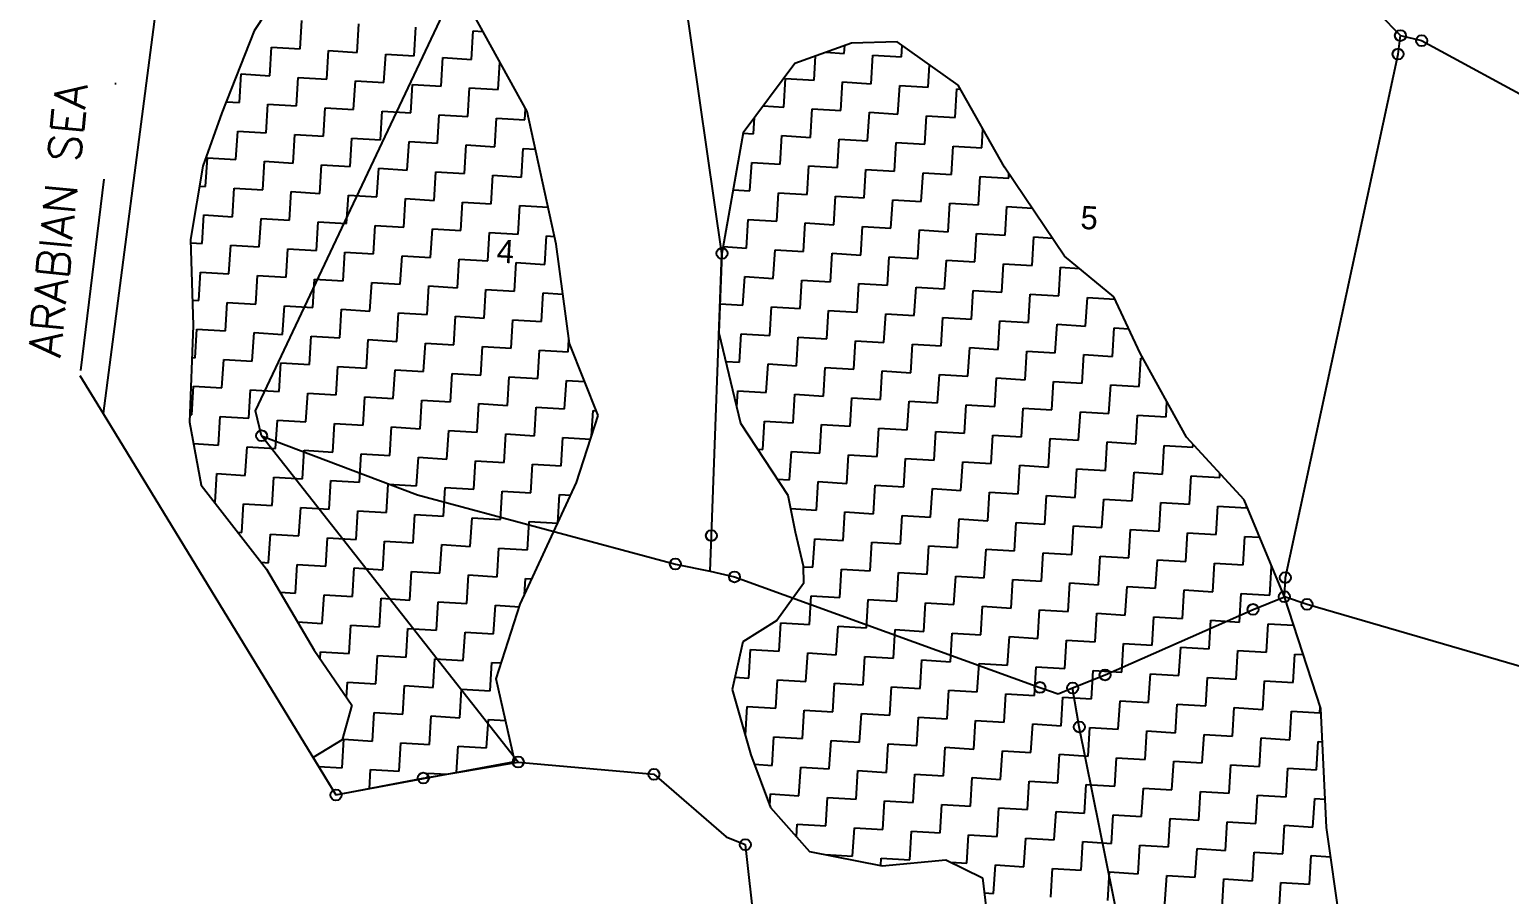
# Model space of a CAD drawing. Header units: metres. Extents: x 328358 to 330641, y 1803459 to 1805196.
# Drawn here: x 328358 to 329332, y 1803934 to 1804504 of the extents above; entities that cross this region are included whole.
import ezdxf

# ---------------------------------------------------------------- set-up
doc = ezdxf.new("R2010")
doc.units = ezdxf.units.M
doc.header["$MEASUREMENT"] = 0
doc.linetypes.add('DASHDOT', pattern=[25.4, 12.7, -6.35, 0, -6.35])
for name, color, linetype in [('POLY_HATCH', 12, 'Continuous'), ('POLY_PARCEL', 6, 'Continuous'), ('POLY_WATER', 4, 'Continuous'), ('TEXT_MAPOUT', 7, 'Continuous'), ('TEXT_PARCEL', 7, 'Continuous'), ('V-BOUND_LINE', 7, 'Continuous'), ('V_BOUND_STREAM_LINE', 7, 'DASHDOT')]:
    doc.layers.add(name, color=color, linetype=linetype)
doc.styles.get("Standard").update_dxf_attribs({"font": 'simplex.shx'})
doc.styles.add('TEXT_MAP', font='', dxfattribs={"height": 0.5})
doc.styles.get('TEXT_MAP').set_extended_font_data('Kruti Dev 050')

msp = doc.modelspace()

# ---------------------------------------------------------------- linework, layer by layer
for centre in [(329260.73, 1804500.28), (329274.69, 1804496.95), (329259.17, 1804488.1), (328813.78, 1804356.75), (328510.5, 1804236.59), (328806.83, 1804170.85), (328783.12, 1804152.1), (328822.04, 1804143.61), (329184.91, 1804143.15), (329184.24, 1804130.58), (329199.17, 1804125.52), (329163.65, 1804122.16), (329066.15, 1804079.01), (329023.23, 1804070.75), (329044.78, 1804070.42), (329049.19, 1804044.77), (328679.55, 1804021.64), (328616.99, 1804011.06), (328768.93, 1804013.52), (328559.51, 1803999.9), (328829.15, 1803967.19)]:
    msp.add_circle(centre, 3.61)
at = {"layer": 'POLY_HATCH'}
for p, q in [((328554.24, 1804578.42), (328505.63, 1804503.49)), ((328685.44, 1804450.22), (328649.5, 1804515.43)), ((328505.63, 1804503.49), (328484.31, 1804449.49)), ((328899.13, 1804495.33), (328861.73, 1804481.96)), ((328929.22, 1804496.1), (328899.13, 1804495.33)), ((328969.29, 1804467.56), (328929.22, 1804496.1)), ((328861.73, 1804481.96), (328827.7, 1804436.26)), ((328999.96, 1804413.5), (328969.29, 1804467.56)), ((328484.31, 1804449.49), (328471.85, 1804414.24)), ((328704.58, 1804362.88), (328685.44, 1804450.22)), ((328827.7, 1804436.26), (328813.78, 1804356.75)), ((328471.85, 1804414.24), (328463.75, 1804365.86)), ((329039.5, 1804354.99), (328999.96, 1804413.5)), ((328463.75, 1804365.86), (328465.44, 1804309.16)), ((328713.32, 1804297.34), (328704.58, 1804362.88)), ((328813.78, 1804356.75), (328811.82, 1804304.46)), ((329071.83, 1804328.22), (329039.5, 1804354.99)), ((329089.26, 1804291.13), (329071.83, 1804328.22)), ((328465.44, 1804309.16), (328462.95, 1804245.61)), ((328811.82, 1804304.46), (328826, 1804244.97)), ((328732.32, 1804249.88), (328713.32, 1804297.34)), ((329119.85, 1804235.77), (329089.26, 1804291.13)), ((328718.03, 1804205.74), (328732.32, 1804249.88)), ((328462.95, 1804245.61), (328470.72, 1804203.98)), ((328826, 1804244.97), (328857.07, 1804197.41)), ((329157.82, 1804194.31), (329119.85, 1804235.77)), ((328470.72, 1804203.98), (328513.7, 1804148.62)), ((328680.95, 1804125.69), (328718.03, 1804205.74)), ((328857.07, 1804197.41), (328862.1, 1804173.3)), ((329184.24, 1804130.58), (329157.82, 1804194.31)), ((328862.1, 1804173.3), (328867.26, 1804150.8)), ((328513.7, 1804148.62), (328545.22, 1804095.25)), ((328867.26, 1804150.8), (328867.58, 1804139.17)), ((328867.58, 1804139.17), (328849.85, 1804114.94)), ((329208.22, 1804056.85), (329184.24, 1804130.58)), ((328665.07, 1804076.5), (328680.95, 1804125.69)), ((328849.85, 1804114.94), (328827.54, 1804100.73)), ((328827.54, 1804100.73), (328820.43, 1804069.37)), ((328545.22, 1804095.25), (328570.05, 1804059.01)), ((328677.4, 1804022.04), (328665.07, 1804076.5)), ((328820.43, 1804069.37), (328832.76, 1804026.44)), ((328570.05, 1804059.01), (328563.51, 1804036.26)), ((329212.06, 1803978.58), (329208.22, 1804056.85)), ((328563.51, 1804036.26), (328544.42, 1804024.58)), ((328544.42, 1804024.58), (328559.51, 1803999.9)), ((328559.51, 1803999.9), (328677.4, 1804022.04)), ((328832.76, 1804026.44), (328845.78, 1803991.63)), ((328845.78, 1803991.63), (328871.45, 1803962.67)), ((329220.97, 1803915.26), (329212.06, 1803978.58)), ((328871.45, 1803962.67), (328919.22, 1803953.23)), ((328919.22, 1803953.23), (328961.26, 1803957.19)), ((328961.26, 1803957.19), (328985.36, 1803945.28)), ((328985.36, 1803945.28), (328990.55, 1803901.91))]:
    msp.add_line(p, q, dxfattribs=at)
at = {"layer": 'POLY_HATCH', "linetype": 'Continuous'}
for p, q in [((328535.82, 1804491.52), (328536.97, 1804510.33)), ((328573.44, 1804489.22), (328574.59, 1804508.04)), ((328611.07, 1804486.93), (328612.21, 1804505.74)), ((328648.69, 1804484.63), (328649.83, 1804503.44)), ((328649.83, 1804503.44), (328656.33, 1804503.05)), ((328515.86, 1804473.86), (328517.01, 1804492.67)), ((328517.01, 1804492.67), (328535.82, 1804491.52)), ((328553.49, 1804471.56), (328554.63, 1804490.37)), ((328554.63, 1804490.37), (328573.44, 1804489.22)), ((328894.37, 1804488.52), (328894.69, 1804493.74)), ((328931.99, 1804486.22), (328932.46, 1804493.8)), ((328591.11, 1804469.27), (328592.25, 1804488.08)), ((328592.25, 1804488.08), (328611.07, 1804486.93)), ((328628.73, 1804466.97), (328629.88, 1804485.78)), ((328629.88, 1804485.78), (328648.69, 1804484.63)), ((328666.35, 1804464.67), (328667.46, 1804482.85)), ((328874.41, 1804470.85), (328875.39, 1804486.84)), ((328882.16, 1804489.26), (328894.37, 1804488.52)), ((328912.04, 1804468.56), (328913.18, 1804487.37)), ((328913.18, 1804487.37), (328931.99, 1804486.22)), ((328949.66, 1804466.26), (328950.55, 1804480.91)), ((328495.9, 1804456.2), (328497.05, 1804475.01)), ((328497.05, 1804475.01), (328515.86, 1804473.86)), ((328533.53, 1804453.9), (328534.67, 1804472.71)), ((328534.67, 1804472.71), (328553.49, 1804471.56)), ((328571.15, 1804451.6), (328572.3, 1804470.41)), ((328572.3, 1804470.41), (328591.11, 1804469.27)), ((328854.46, 1804453.19), (328855.6, 1804472)), ((328855.6, 1804472), (328874.41, 1804470.85)), ((328608.77, 1804449.31), (328609.92, 1804468.12)), ((328609.92, 1804468.12), (328628.73, 1804466.97)), ((328646.39, 1804447.01), (328647.54, 1804465.82)), ((328647.54, 1804465.82), (328666.35, 1804464.67)), ((328892.08, 1804450.9), (328893.23, 1804469.71)), ((328893.23, 1804469.71), (328912.04, 1804468.56)), ((328929.7, 1804448.6), (328930.85, 1804467.41)), ((328930.85, 1804467.41), (328949.66, 1804466.26)), ((328967.32, 1804446.3), (328968.47, 1804465.11)), ((328968.47, 1804465.11), (328970.76, 1804464.97)), ((328487.17, 1804456.73), (328495.9, 1804456.2)), ((328513.57, 1804436.24), (328514.72, 1804455.05)), ((328514.72, 1804455.05), (328533.53, 1804453.9)), ((328551.19, 1804433.94), (328552.34, 1804452.75)), ((328552.34, 1804452.75), (328571.15, 1804451.6)), ((328684.01, 1804444.71), (328684.46, 1804452.01)), ((328840.93, 1804454.02), (328854.46, 1804453.19)), ((328872.12, 1804433.23), (328873.27, 1804452.04)), ((328873.27, 1804452.04), (328892.08, 1804450.9)), ((328588.81, 1804431.64), (328589.96, 1804450.46)), ((328589.96, 1804450.46), (328608.77, 1804449.31)), ((328626.43, 1804429.35), (328627.58, 1804448.16)), ((328627.58, 1804448.16), (328646.39, 1804447.01)), ((328664.05, 1804427.05), (328665.2, 1804445.86)), ((328665.2, 1804445.86), (328684.01, 1804444.71)), ((328834.5, 1804435.53), (328835.15, 1804446.26)), ((328909.74, 1804430.94), (328910.89, 1804449.75)), ((328910.89, 1804449.75), (328929.7, 1804448.6)), ((328947.36, 1804428.64), (328948.51, 1804447.45)), ((328948.51, 1804447.45), (328967.32, 1804446.3)), ((328493.61, 1804418.57), (328494.76, 1804437.39)), ((328494.76, 1804437.39), (328513.57, 1804436.24)), ((328531.23, 1804416.28), (328532.38, 1804435.09)), ((328532.38, 1804435.09), (328551.19, 1804433.94)), ((328568.85, 1804413.98), (328570, 1804432.79)), ((328570, 1804432.79), (328588.81, 1804431.64)), ((328827.65, 1804435.95), (328834.5, 1804435.53)), ((328852.16, 1804415.57), (328853.31, 1804434.38)), ((328853.31, 1804434.38), (328872.12, 1804433.23)), ((328889.78, 1804413.27), (328890.93, 1804432.08)), ((328890.93, 1804432.08), (328909.74, 1804430.94)), ((328984.98, 1804426.34), (328985.73, 1804438.58)), ((328606.47, 1804411.69), (328607.62, 1804430.5)), ((328607.62, 1804430.5), (328626.43, 1804429.35)), ((328644.09, 1804409.39), (328645.24, 1804428.2)), ((328645.24, 1804428.2), (328664.05, 1804427.05)), ((328681.72, 1804407.09), (328682.86, 1804425.9)), ((328682.86, 1804425.9), (328690.88, 1804425.41)), ((328927.4, 1804410.98), (328928.55, 1804429.79)), ((328928.55, 1804429.79), (328947.36, 1804428.64)), ((328965.02, 1804408.68), (328966.17, 1804427.49)), ((328966.17, 1804427.49), (328984.98, 1804426.34)), ((328473.65, 1804400.91), (328474.8, 1804419.72)), ((328474.8, 1804419.72), (328493.61, 1804418.57)), ((328511.27, 1804398.62), (328512.42, 1804417.43)), ((328512.42, 1804417.43), (328531.23, 1804416.28)), ((328548.89, 1804396.32), (328550.04, 1804415.13)), ((328550.04, 1804415.13), (328568.85, 1804413.98)), ((328586.51, 1804394.02), (328587.66, 1804412.83)), ((328587.66, 1804412.83), (328606.47, 1804411.69)), ((328832.2, 1804397.91), (328833.35, 1804416.72)), ((328833.35, 1804416.72), (328852.16, 1804415.57)), ((328869.82, 1804395.61), (328870.97, 1804414.42)), ((328870.97, 1804414.42), (328889.78, 1804413.27)), ((328907.44, 1804393.32), (328908.59, 1804412.13)), ((328908.59, 1804412.13), (328927.4, 1804410.98)), ((328624.14, 1804391.73), (328625.28, 1804410.54)), ((328625.28, 1804410.54), (328644.09, 1804409.39)), ((328661.76, 1804389.43), (328662.9, 1804408.24)), ((328662.9, 1804408.24), (328681.72, 1804407.09)), ((328945.06, 1804391.02), (328946.21, 1804409.83)), ((328946.21, 1804409.83), (328965.02, 1804408.68)), ((328982.69, 1804388.72), (328983.83, 1804407.53)), ((328983.83, 1804407.53), (329002.65, 1804406.39)), ((329002.65, 1804406.39), (329002.82, 1804409.26)), ((328469.66, 1804401.16), (328473.65, 1804400.91)), ((328491.31, 1804380.95), (328492.46, 1804399.76)), ((328492.46, 1804399.76), (328511.27, 1804398.62)), ((328528.93, 1804378.66), (328530.08, 1804397.47)), ((328530.08, 1804397.47), (328548.89, 1804396.32)), ((328566.55, 1804376.36), (328567.7, 1804395.17)), ((328567.7, 1804395.17), (328586.51, 1804394.02)), ((328604.18, 1804374.06), (328605.32, 1804392.88)), ((328605.32, 1804392.88), (328624.14, 1804391.73)), ((328821.11, 1804398.59), (328832.2, 1804397.91)), ((328849.86, 1804377.95), (328851.01, 1804396.76)), ((328851.01, 1804396.76), (328869.82, 1804395.61)), ((328887.48, 1804375.65), (328888.63, 1804394.46)), ((328888.63, 1804394.46), (328907.44, 1804393.32)), ((328925.11, 1804373.36), (328926.25, 1804392.17)), ((328926.25, 1804392.17), (328945.06, 1804391.02)), ((328641.8, 1804371.77), (328642.95, 1804390.58)), ((328642.95, 1804390.58), (328661.76, 1804389.43)), ((328679.42, 1804369.47), (328680.57, 1804388.28)), ((328680.57, 1804388.28), (328699.26, 1804387.14)), ((328962.73, 1804371.06), (328963.88, 1804389.87)), ((328963.88, 1804389.87), (328982.69, 1804388.72)), ((329000.35, 1804368.76), (329001.5, 1804387.57)), ((329001.5, 1804387.57), (329018.16, 1804386.56)), ((328471.35, 1804363.29), (328472.5, 1804382.1)), ((328472.5, 1804382.1), (328491.31, 1804380.95)), ((328508.97, 1804360.99), (328510.12, 1804379.81)), ((328510.12, 1804379.81), (328528.93, 1804378.66)), ((328546.6, 1804358.7), (328547.74, 1804377.51)), ((328547.74, 1804377.51), (328566.55, 1804376.36)), ((328584.22, 1804356.4), (328585.37, 1804375.21)), ((328585.37, 1804375.21), (328604.18, 1804374.06)), ((328621.84, 1804354.11), (328622.99, 1804372.92)), ((328622.99, 1804372.92), (328641.8, 1804371.77)), ((328829.9, 1804360.29), (328831.05, 1804379.1)), ((328831.05, 1804379.1), (328849.86, 1804377.95)), ((328867.53, 1804357.99), (328868.67, 1804376.8)), ((328868.67, 1804376.8), (328887.48, 1804375.65)), ((328905.15, 1804355.69), (328906.3, 1804374.5)), ((328906.3, 1804374.5), (328925.11, 1804373.36)), ((328463.81, 1804363.75), (328471.35, 1804363.29)), ((328659.46, 1804351.81), (328660.61, 1804370.62)), ((328660.61, 1804370.62), (328679.42, 1804369.47)), ((328697.08, 1804349.51), (328698.23, 1804368.32)), ((328698.23, 1804368.32), (328703.46, 1804368)), ((328942.77, 1804353.4), (328943.92, 1804372.21)), ((328943.92, 1804372.21), (328962.73, 1804371.06)), ((328980.39, 1804351.1), (328981.54, 1804369.91)), ((328981.54, 1804369.91), (329000.35, 1804368.76)), ((329018.01, 1804348.8), (329019.16, 1804367.62)), ((329019.16, 1804367.62), (329031.47, 1804366.86)), ((328489.02, 1804343.33), (328490.16, 1804362.14)), ((328490.16, 1804362.14), (328508.97, 1804360.99)), ((328526.64, 1804341.04), (328527.79, 1804359.85)), ((328527.79, 1804359.85), (328546.6, 1804358.7)), ((328564.26, 1804338.74), (328565.41, 1804357.55)), ((328565.41, 1804357.55), (328584.22, 1804356.4)), ((328601.88, 1804336.44), (328603.03, 1804355.25)), ((328603.03, 1804355.25), (328621.84, 1804354.11)), ((328814.56, 1804361.22), (328829.9, 1804360.29)), ((328847.57, 1804340.33), (328848.72, 1804359.14)), ((328848.72, 1804359.14), (328867.53, 1804357.99)), ((328885.19, 1804338.03), (328886.34, 1804356.84)), ((328886.34, 1804356.84), (328905.15, 1804355.69)), ((328922.81, 1804335.74), (328923.96, 1804354.55)), ((328923.96, 1804354.55), (328942.77, 1804353.4)), ((328469.06, 1804325.67), (328470.21, 1804344.48)), ((328470.21, 1804344.48), (328489.02, 1804343.33)), ((328639.5, 1804334.15), (328640.65, 1804352.96)), ((328640.65, 1804352.96), (328659.46, 1804351.81)), ((328677.12, 1804331.85), (328678.27, 1804350.66)), ((328678.27, 1804350.66), (328697.08, 1804349.51)), ((328960.43, 1804333.44), (328961.58, 1804352.25)), ((328961.58, 1804352.25), (328980.39, 1804351.1)), ((328998.05, 1804331.14), (328999.2, 1804349.95)), ((328999.2, 1804349.95), (329018.01, 1804348.8)), ((329035.67, 1804328.85), (329036.82, 1804347.66)), ((329036.82, 1804347.66), (329049.27, 1804346.9)), ((328506.68, 1804323.37), (328507.83, 1804342.18)), ((328507.83, 1804342.18), (328526.64, 1804341.04)), ((328544.3, 1804321.08), (328545.45, 1804339.89)), ((328545.45, 1804339.89), (328564.26, 1804338.74)), ((328581.92, 1804318.78), (328583.07, 1804337.59)), ((328583.07, 1804337.59), (328601.88, 1804336.44)), ((328619.54, 1804316.48), (328620.69, 1804335.29)), ((328620.69, 1804335.29), (328639.5, 1804334.15)), ((328827.61, 1804322.67), (328828.76, 1804341.48)), ((328828.76, 1804341.48), (328847.57, 1804340.33)), ((328865.23, 1804320.37), (328866.38, 1804339.18)), ((328866.38, 1804339.18), (328885.19, 1804338.03)), ((328902.85, 1804318.07), (328904, 1804336.88)), ((328904, 1804336.88), (328922.81, 1804335.74)), ((328940.47, 1804315.78), (328941.62, 1804334.59)), ((328941.62, 1804334.59), (328960.43, 1804333.44)), ((328464.94, 1804325.92), (328469.06, 1804325.67)), ((328486.72, 1804305.71), (328487.87, 1804324.52)), ((328487.87, 1804324.52), (328506.68, 1804323.37)), ((328657.16, 1804314.19), (328658.31, 1804333)), ((328658.31, 1804333), (328677.12, 1804331.85)), ((328694.79, 1804311.89), (328695.93, 1804330.7)), ((328695.93, 1804330.7), (328708.98, 1804329.91)), ((328978.09, 1804313.48), (328979.24, 1804332.29)), ((328979.24, 1804332.29), (328998.05, 1804331.14)), ((329015.71, 1804311.18), (329016.86, 1804329.99)), ((329016.86, 1804329.99), (329035.67, 1804328.85)), ((329053.34, 1804308.89), (329054.48, 1804327.7)), ((329054.48, 1804327.7), (329072.6, 1804326.59)), ((328524.34, 1804303.41), (328525.49, 1804322.22)), ((328525.49, 1804322.22), (328544.3, 1804321.08)), ((328561.96, 1804301.12), (328563.11, 1804319.93)), ((328563.11, 1804319.93), (328581.92, 1804318.78)), ((328599.58, 1804298.82), (328600.73, 1804317.63)), ((328600.73, 1804317.63), (328619.54, 1804316.48)), ((328637.21, 1804296.53), (328638.35, 1804315.34)), ((328638.35, 1804315.34), (328657.16, 1804314.19)), ((328812.54, 1804323.59), (328827.61, 1804322.67)), ((328845.27, 1804302.71), (328846.42, 1804321.52)), ((328846.42, 1804321.52), (328865.23, 1804320.37)), ((328882.89, 1804300.41), (328884.04, 1804319.22)), ((328884.04, 1804319.22), (328902.85, 1804318.07)), ((328920.51, 1804298.11), (328921.66, 1804316.92)), ((328921.66, 1804316.92), (328940.47, 1804315.78)), ((328958.13, 1804295.82), (328959.28, 1804314.63)), ((328959.28, 1804314.63), (328978.09, 1804313.48)), ((328466.76, 1804288.05), (328467.91, 1804306.86)), ((328467.91, 1804306.86), (328486.72, 1804305.71)), ((328504.38, 1804285.75), (328505.53, 1804304.56)), ((328505.53, 1804304.56), (328524.34, 1804303.41)), ((328674.83, 1804294.23), (328675.97, 1804313.04)), ((328675.97, 1804313.04), (328694.79, 1804311.89)), ((328995.76, 1804293.52), (328996.9, 1804312.33)), ((328996.9, 1804312.33), (329015.71, 1804311.18)), ((329033.38, 1804291.22), (329034.53, 1804310.04)), ((329034.53, 1804310.04), (329053.34, 1804308.89)), ((329071, 1804288.93), (329072.15, 1804307.74)), ((329072.15, 1804307.74), (329081.73, 1804307.15)), ((328542, 1804283.46), (328543.15, 1804302.27)), ((328543.15, 1804302.27), (328561.96, 1804301.12)), ((328579.62, 1804281.16), (328580.77, 1804299.97)), ((328580.77, 1804299.97), (328599.58, 1804298.82)), ((328617.25, 1804278.86), (328618.39, 1804297.67)), ((328618.39, 1804297.67), (328637.21, 1804296.53)), ((328654.87, 1804276.57), (328656.02, 1804295.38)), ((328656.02, 1804295.38), (328674.83, 1804294.23)), ((328712.45, 1804291.93), (328712.95, 1804300.14)), ((328825.31, 1804285.04), (328826.46, 1804303.85)), ((328826.46, 1804303.85), (328845.27, 1804302.71)), ((328862.93, 1804282.75), (328864.08, 1804301.56)), ((328864.08, 1804301.56), (328882.89, 1804300.41)), ((328900.55, 1804280.45), (328901.7, 1804299.26)), ((328901.7, 1804299.26), (328920.51, 1804298.11)), ((328938.18, 1804278.15), (328939.32, 1804296.97)), ((328939.32, 1804296.97), (328958.13, 1804295.82)), ((328975.8, 1804275.86), (328976.95, 1804294.67)), ((328976.95, 1804294.67), (328995.76, 1804293.52)), ((328464.62, 1804288.18), (328466.76, 1804288.05)), ((328484.42, 1804268.09), (328485.57, 1804286.9)), ((328485.57, 1804286.9), (328504.38, 1804285.75)), ((328692.49, 1804274.27), (328693.64, 1804293.08)), ((328693.64, 1804293.08), (328712.45, 1804291.93)), ((328816.32, 1804285.59), (328825.31, 1804285.04)), ((329013.42, 1804273.56), (329014.57, 1804292.37)), ((329014.57, 1804292.37), (329033.38, 1804291.22)), ((329051.04, 1804271.27), (329052.19, 1804290.08)), ((329052.19, 1804290.08), (329071, 1804288.93)), ((329088.66, 1804268.97), (329089.81, 1804287.78)), ((329089.81, 1804287.78), (329091.16, 1804287.7)), ((328522.04, 1804265.79), (328523.19, 1804284.6)), ((328523.19, 1804284.6), (328542, 1804283.46)), ((328559.67, 1804263.5), (328560.81, 1804282.31)), ((328560.81, 1804282.31), (328579.62, 1804281.16)), ((328597.29, 1804261.2), (328598.44, 1804280.01)), ((328598.44, 1804280.01), (328617.25, 1804278.86)), ((328634.91, 1804258.9), (328636.06, 1804277.71)), ((328636.06, 1804277.71), (328654.87, 1804276.57)), ((328672.53, 1804256.61), (328673.68, 1804275.42)), ((328673.68, 1804275.42), (328692.49, 1804274.27)), ((328842.97, 1804265.08), (328844.12, 1804283.9)), ((328844.12, 1804283.9), (328862.93, 1804282.75)), ((328880.6, 1804262.79), (328881.74, 1804281.6)), ((328881.74, 1804281.6), (328900.55, 1804280.45)), ((328918.22, 1804260.49), (328919.37, 1804279.3)), ((328919.37, 1804279.3), (328938.18, 1804278.15)), ((328955.84, 1804258.2), (328956.99, 1804277.01)), ((328956.99, 1804277.01), (328975.8, 1804275.86)), ((328464.46, 1804250.43), (328465.61, 1804269.24)), ((328465.61, 1804269.24), (328484.42, 1804268.09)), ((328502.09, 1804248.13), (328503.23, 1804266.94)), ((328503.23, 1804266.94), (328522.04, 1804265.79)), ((328710.15, 1804254.31), (328711.3, 1804273.12)), ((328711.3, 1804273.12), (328723.31, 1804272.39)), ((328823.51, 1804255.45), (328824.16, 1804266.23)), ((328824.16, 1804266.23), (328842.97, 1804265.08)), ((328993.46, 1804255.9), (328994.61, 1804274.71)), ((328994.61, 1804274.71), (329013.42, 1804273.56)), ((329031.08, 1804253.6), (329032.23, 1804272.41)), ((329032.23, 1804272.41), (329051.04, 1804271.27)), ((329068.7, 1804251.31), (329069.85, 1804270.12)), ((329069.85, 1804270.12), (329088.66, 1804268.97)), ((328539.71, 1804245.83), (328540.86, 1804264.64)), ((328540.86, 1804264.64), (328559.67, 1804263.5)), ((328577.33, 1804243.54), (328578.48, 1804262.35)), ((328578.48, 1804262.35), (328597.29, 1804261.2)), ((328614.95, 1804241.24), (328616.1, 1804260.05)), ((328616.1, 1804260.05), (328634.91, 1804258.9)), ((328652.57, 1804238.95), (328653.72, 1804257.76)), ((328653.72, 1804257.76), (328672.53, 1804256.61)), ((328860.64, 1804245.13), (328861.79, 1804263.94)), ((328861.79, 1804263.94), (328880.6, 1804262.79)), ((328898.26, 1804242.83), (328899.41, 1804261.64)), ((328899.41, 1804261.64), (328918.22, 1804260.49)), ((328935.88, 1804240.53), (328937.03, 1804259.34)), ((328937.03, 1804259.34), (328955.84, 1804258.2)), ((328973.5, 1804238.24), (328974.65, 1804257.05)), ((328974.65, 1804257.05), (328993.46, 1804255.9)), ((329106.32, 1804249.01), (329106.94, 1804259.14)), ((328463.15, 1804250.51), (328464.46, 1804250.43)), ((328482.13, 1804230.47), (328483.28, 1804249.28)), ((328483.28, 1804249.28), (328502.09, 1804248.13)), ((328519.75, 1804228.17), (328520.9, 1804246.98)), ((328520.9, 1804246.98), (328539.71, 1804245.83)), ((328690.19, 1804236.65), (328691.34, 1804255.46)), ((328691.34, 1804255.46), (328710.15, 1804254.31)), ((328727.93, 1804236.33), (328728.96, 1804253.16)), ((328728.96, 1804253.16), (328731.05, 1804253.04)), ((328840.68, 1804227.46), (328841.83, 1804246.27)), ((328841.83, 1804246.27), (328860.64, 1804245.13)), ((329011.12, 1804235.94), (329012.27, 1804254.75)), ((329012.27, 1804254.75), (329031.08, 1804253.6)), ((329048.74, 1804233.64), (329049.89, 1804252.46)), ((329049.89, 1804252.46), (329068.7, 1804251.31)), ((329086.37, 1804231.35), (329087.51, 1804250.16)), ((329087.51, 1804250.16), (329106.32, 1804249.01)), ((328557.37, 1804225.88), (328558.52, 1804244.69)), ((328558.52, 1804244.69), (328577.33, 1804243.54)), ((328594.99, 1804223.58), (328596.14, 1804242.39)), ((328596.14, 1804242.39), (328614.95, 1804241.24)), ((328632.61, 1804221.28), (328633.76, 1804240.09)), ((328633.76, 1804240.09), (328652.57, 1804238.95)), ((328670.23, 1804218.99), (328671.38, 1804237.8)), ((328671.38, 1804237.8), (328690.19, 1804236.65)), ((328878.3, 1804225.17), (328879.45, 1804243.98)), ((328879.45, 1804243.98), (328898.26, 1804242.83)), ((328915.92, 1804222.87), (328917.07, 1804241.68)), ((328917.07, 1804241.68), (328935.88, 1804240.53)), ((328953.54, 1804220.57), (328954.69, 1804239.39)), ((328954.69, 1804239.39), (328973.5, 1804238.24)), ((328991.16, 1804218.28), (328992.31, 1804237.09)), ((328992.31, 1804237.09), (329011.12, 1804235.94)), ((328465.59, 1804231.48), (328482.13, 1804230.47)), ((328499.79, 1804210.51), (328500.94, 1804229.32)), ((328500.94, 1804229.32), (328519.75, 1804228.17)), ((328537.41, 1804208.21), (328538.56, 1804227.02)), ((328538.56, 1804227.02), (328557.37, 1804225.88)), ((328707.86, 1804216.69), (328709, 1804235.5)), ((328709, 1804235.5), (328727.3, 1804234.38)), ((328837.3, 1804227.67), (328840.68, 1804227.46)), ((329028.78, 1804215.98), (329029.93, 1804234.79)), ((329029.93, 1804234.79), (329048.74, 1804233.64)), ((329066.41, 1804213.69), (329067.55, 1804232.5)), ((329067.55, 1804232.5), (329086.37, 1804231.35)), ((329104.03, 1804211.39), (329105.18, 1804230.2)), ((329105.18, 1804230.2), (329123.99, 1804229.05)), ((329123.99, 1804229.05), (329124.11, 1804231.12)), ((328575.03, 1804205.92), (328576.18, 1804224.73)), ((328576.18, 1804224.73), (328594.99, 1804223.58)), ((328612.65, 1804203.62), (328613.8, 1804222.43)), ((328613.8, 1804222.43), (328632.61, 1804221.28)), ((328650.27, 1804201.32), (328651.42, 1804220.13)), ((328651.42, 1804220.13), (328670.23, 1804218.99)), ((328687.9, 1804199.03), (328689.04, 1804217.84)), ((328689.04, 1804217.84), (328707.86, 1804216.69)), ((328858.34, 1804207.5), (328859.49, 1804226.32)), ((328859.49, 1804226.32), (328878.3, 1804225.17)), ((328895.96, 1804205.21), (328897.11, 1804224.02)), ((328897.11, 1804224.02), (328915.92, 1804222.87)), ((328933.58, 1804202.91), (328934.73, 1804221.72)), ((328934.73, 1804221.72), (328953.54, 1804220.57)), ((328971.2, 1804200.62), (328972.35, 1804219.43)), ((328972.35, 1804219.43), (328991.16, 1804218.28)), ((329008.83, 1804198.32), (329009.97, 1804217.13)), ((329009.97, 1804217.13), (329028.78, 1804215.98)), ((328479.83, 1804192.85), (328480.98, 1804211.66)), ((328480.98, 1804211.66), (328499.79, 1804210.51)), ((328517.45, 1804190.55), (328518.6, 1804209.36)), ((328518.6, 1804209.36), (328537.41, 1804208.21)), ((328555.07, 1804188.25), (328556.22, 1804207.06)), ((328556.22, 1804207.06), (328575.03, 1804205.92)), ((328850.15, 1804208), (328858.34, 1804207.5)), ((329046.45, 1804196.02), (329047.6, 1804214.83)), ((329047.6, 1804214.83), (329066.41, 1804213.69)), ((329084.07, 1804193.73), (329085.22, 1804212.54)), ((329085.22, 1804212.54), (329104.03, 1804211.39)), ((329121.69, 1804191.43), (329122.84, 1804210.24)), ((329122.84, 1804210.24), (329141.65, 1804209.09)), ((329141.65, 1804209.09), (329141.81, 1804211.79)), ((328592.69, 1804185.96), (328593.84, 1804204.77)), ((328593.84, 1804204.77), (328612.65, 1804203.62)), ((328630.32, 1804183.66), (328631.46, 1804202.47)), ((328631.46, 1804202.47), (328650.27, 1804201.32)), ((328667.94, 1804181.36), (328669.09, 1804200.18)), ((328669.09, 1804200.18), (328687.9, 1804199.03)), ((328705.56, 1804179.07), (328706.71, 1804197.88)), ((328706.71, 1804197.88), (328714.18, 1804197.42)), ((328876, 1804187.55), (328877.15, 1804206.36)), ((328877.15, 1804206.36), (328895.96, 1804205.21)), ((328913.62, 1804185.25), (328914.77, 1804204.06)), ((328914.77, 1804204.06), (328933.58, 1804202.91)), ((328951.25, 1804182.95), (328952.39, 1804201.76)), ((328952.39, 1804201.76), (328971.2, 1804200.62)), ((328988.87, 1804180.66), (328990.02, 1804199.47)), ((328990.02, 1804199.47), (329008.83, 1804198.32)), ((329026.49, 1804178.36), (329027.64, 1804197.17)), ((329027.64, 1804197.17), (329046.45, 1804196.02)), ((328479.34, 1804192.88), (328479.83, 1804192.85)), ((328497.49, 1804172.89), (328498.64, 1804191.7)), ((328498.64, 1804191.7), (328517.45, 1804190.55)), ((328535.11, 1804170.59), (328536.26, 1804189.4)), ((328536.26, 1804189.4), (328555.07, 1804188.25)), ((328858.91, 1804188.59), (328876, 1804187.55)), ((329064.11, 1804176.06), (329065.26, 1804194.88)), ((329065.26, 1804194.88), (329084.07, 1804193.73)), ((329101.73, 1804173.77), (329102.88, 1804192.58)), ((329102.88, 1804192.58), (329121.69, 1804191.43)), ((329139.35, 1804171.47), (329140.5, 1804190.28)), ((329140.5, 1804190.28), (329159.31, 1804189.13)), ((329159.31, 1804189.13), (329159.4, 1804190.52)), ((328572.74, 1804168.3), (328573.88, 1804187.11)), ((328573.88, 1804187.11), (328592.69, 1804185.96)), ((328610.36, 1804166), (328611.51, 1804184.81)), ((328611.51, 1804184.81), (328630.32, 1804183.66)), ((328647.98, 1804163.7), (328649.13, 1804182.51)), ((328649.13, 1804182.51), (328667.94, 1804181.36)), ((328685.6, 1804161.41), (328686.75, 1804180.22)), ((328686.75, 1804180.22), (328705.56, 1804179.07)), ((328893.67, 1804167.59), (328894.81, 1804186.4)), ((328894.81, 1804186.4), (328913.62, 1804185.25)), ((328931.29, 1804165.29), (328932.44, 1804184.1)), ((328932.44, 1804184.1), (328951.25, 1804182.95)), ((328968.91, 1804162.99), (328970.06, 1804181.81)), ((328970.06, 1804181.81), (328988.87, 1804180.66)), ((329006.53, 1804160.7), (329007.68, 1804179.51)), ((329007.68, 1804179.51), (329026.49, 1804178.36)), ((328494.73, 1804173.06), (328497.49, 1804172.89)), ((328515.16, 1804152.93), (328516.3, 1804171.74)), ((328516.3, 1804171.74), (328535.11, 1804170.59)), ((328552.78, 1804150.63), (328553.93, 1804169.44)), ((328553.93, 1804169.44), (328572.74, 1804168.3)), ((328873.71, 1804149.92), (328874.85, 1804168.74)), ((328874.85, 1804168.74), (328893.67, 1804167.59)), ((329044.15, 1804158.4), (329045.3, 1804177.21)), ((329045.3, 1804177.21), (329064.11, 1804176.06)), ((329081.77, 1804156.11), (329082.92, 1804174.92)), ((329082.92, 1804174.92), (329101.73, 1804173.77)), ((329119.39, 1804153.81), (329120.54, 1804172.62)), ((329120.54, 1804172.62), (329139.35, 1804171.47)), ((329157.02, 1804151.51), (329158.16, 1804170.32)), ((329158.16, 1804170.32), (329168.02, 1804169.72)), ((328590.4, 1804148.34), (328591.55, 1804167.15)), ((328591.55, 1804167.15), (328610.36, 1804166)), ((328628.02, 1804146.04), (328629.17, 1804164.85)), ((328629.17, 1804164.85), (328647.98, 1804163.7)), ((328665.64, 1804143.74), (328666.79, 1804162.55)), ((328666.79, 1804162.55), (328685.6, 1804161.41)), ((328911.33, 1804147.63), (328912.48, 1804166.44)), ((328912.48, 1804166.44), (328931.29, 1804165.29)), ((328948.95, 1804145.33), (328950.1, 1804164.14)), ((328950.1, 1804164.14), (328968.91, 1804162.99)), ((328986.57, 1804143.04), (328987.72, 1804161.85)), ((328987.72, 1804161.85), (329006.53, 1804160.7)), ((329024.19, 1804140.74), (329025.34, 1804159.55)), ((329025.34, 1804159.55), (329044.15, 1804158.4)), ((328510.12, 1804153.24), (328515.16, 1804152.93)), ((328532.82, 1804132.97), (328533.97, 1804151.78)), ((328533.97, 1804151.78), (328552.78, 1804150.63)), ((328570.44, 1804130.67), (328571.59, 1804149.48)), ((328571.59, 1804149.48), (328590.4, 1804148.34)), ((328867.27, 1804150.32), (328873.71, 1804149.92)), ((328891.37, 1804129.97), (328892.52, 1804148.78)), ((328892.52, 1804148.78), (328911.33, 1804147.63)), ((329061.81, 1804138.44), (329062.96, 1804157.25)), ((329062.96, 1804157.25), (329081.77, 1804156.11)), ((329099.43, 1804136.15), (329100.58, 1804154.96)), ((329100.58, 1804154.96), (329119.39, 1804153.81)), ((329137.06, 1804133.85), (329138.2, 1804152.66)), ((329138.2, 1804152.66), (329157.02, 1804151.51)), ((329174.68, 1804131.55), (329175.83, 1804150.36)), ((329175.83, 1804150.36), (329176.05, 1804150.35)), ((328608.06, 1804128.38), (328609.21, 1804147.19)), ((328609.21, 1804147.19), (328628.02, 1804146.04)), ((328645.68, 1804126.08), (328646.83, 1804144.89)), ((328646.83, 1804144.89), (328665.64, 1804143.74)), ((328683.79, 1804131.83), (328684.45, 1804142.6)), ((328684.45, 1804142.6), (328688.66, 1804142.34)), ((328928.99, 1804127.67), (328930.14, 1804146.48)), ((328930.14, 1804146.48), (328948.95, 1804145.33)), ((328966.61, 1804125.37), (328967.76, 1804144.18)), ((328967.76, 1804144.18), (328986.57, 1804143.04)), ((329004.23, 1804123.08), (329005.38, 1804141.89)), ((329005.38, 1804141.89), (329024.19, 1804140.74)), ((329041.85, 1804120.78), (329043, 1804139.59)), ((329043, 1804139.59), (329061.81, 1804138.44)), ((328522.58, 1804133.6), (328532.82, 1804132.97)), ((328550.48, 1804113.01), (328551.63, 1804131.82)), ((328551.63, 1804131.82), (328570.44, 1804130.67)), ((328588.1, 1804110.71), (328589.25, 1804129.53)), ((328589.25, 1804129.53), (328608.06, 1804128.38)), ((328871.41, 1804112.3), (328872.56, 1804131.11)), ((328872.56, 1804131.11), (328891.37, 1804129.97)), ((329079.48, 1804118.48), (329080.62, 1804137.29)), ((329080.62, 1804137.29), (329099.43, 1804136.15)), ((329117.1, 1804116.19), (329118.25, 1804135)), ((329118.25, 1804135), (329137.06, 1804133.85)), ((329154.72, 1804113.89), (329155.87, 1804132.7)), ((329155.87, 1804132.7), (329174.68, 1804131.55)), ((328625.72, 1804108.42), (328626.87, 1804127.23)), ((328626.87, 1804127.23), (328645.68, 1804126.08)), ((328663.34, 1804106.12), (328664.49, 1804124.93)), ((328664.49, 1804124.93), (328680.39, 1804123.96)), ((328909.03, 1804110.01), (328910.18, 1804128.82)), ((328910.18, 1804128.82), (328928.99, 1804127.67)), ((328946.65, 1804107.71), (328947.8, 1804126.52)), ((328947.8, 1804126.52), (328966.61, 1804125.37)), ((328984.27, 1804105.41), (328985.42, 1804124.22)), ((328985.42, 1804124.22), (329004.23, 1804123.08)), ((329021.9, 1804103.12), (329023.04, 1804121.93)), ((329023.04, 1804121.93), (329041.85, 1804120.78)), ((329059.52, 1804100.82), (329060.67, 1804119.63)), ((329060.67, 1804119.63), (329079.48, 1804118.48)), ((328534.14, 1804114.01), (328550.48, 1804113.01)), ((328568.14, 1804093.05), (328569.29, 1804111.86)), ((328569.29, 1804111.86), (328588.1, 1804110.71)), ((328605.76, 1804090.76), (328606.91, 1804109.57)), ((328606.91, 1804109.57), (328625.72, 1804108.42)), ((328851.45, 1804094.64), (328852.6, 1804113.45)), ((328852.6, 1804113.45), (328871.41, 1804112.3)), ((328889.07, 1804092.34), (328890.22, 1804111.16)), ((328890.22, 1804111.16), (328909.03, 1804110.01)), ((329097.14, 1804098.53), (329098.29, 1804117.34)), ((329098.29, 1804117.34), (329117.1, 1804116.19)), ((329134.76, 1804096.23), (329135.91, 1804115.04)), ((329135.91, 1804115.04), (329154.72, 1804113.89)), ((329172.38, 1804093.93), (329173.53, 1804112.74)), ((329173.53, 1804112.74), (329190.38, 1804111.72)), ((328643.39, 1804088.46), (328644.53, 1804107.27)), ((328644.53, 1804107.27), (328663.34, 1804106.12)), ((328926.69, 1804090.05), (328927.84, 1804108.86)), ((328927.84, 1804108.86), (328946.65, 1804107.71)), ((328964.32, 1804087.75), (328965.46, 1804106.56)), ((328965.46, 1804106.56), (328984.27, 1804105.41)), ((329001.94, 1804085.46), (329003.09, 1804104.27)), ((329003.09, 1804104.27), (329021.9, 1804103.12)), ((329039.56, 1804083.16), (329040.71, 1804101.97)), ((329040.71, 1804101.97), (329059.52, 1804100.82)), ((329077.18, 1804080.86), (329078.33, 1804099.67)), ((329078.33, 1804099.67), (329097.14, 1804098.53)), ((328549.05, 1804089.65), (328549.33, 1804094.2)), ((328549.33, 1804094.2), (328568.14, 1804093.05)), ((328585.81, 1804073.09), (328586.95, 1804091.9)), ((328586.95, 1804091.9), (328605.76, 1804090.76)), ((328831.49, 1804076.98), (328832.64, 1804095.79)), ((328832.64, 1804095.79), (328851.45, 1804094.64)), ((328869.11, 1804074.68), (328870.26, 1804093.49)), ((328870.26, 1804093.49), (328889.07, 1804092.34)), ((328906.74, 1804072.39), (328907.88, 1804091.2)), ((328907.88, 1804091.2), (328926.69, 1804090.05)), ((329114.8, 1804078.57), (329115.95, 1804097.38)), ((329115.95, 1804097.38), (329134.76, 1804096.23)), ((329152.42, 1804076.27), (329153.57, 1804095.08)), ((329153.57, 1804095.08), (329172.38, 1804093.93)), ((329190.04, 1804073.97), (329191.19, 1804092.78)), ((329191.19, 1804092.78), (329196.64, 1804092.45)), ((328623.43, 1804070.8), (328624.58, 1804089.61)), ((328624.58, 1804089.61), (328643.39, 1804088.46)), ((328661.05, 1804068.5), (328662.2, 1804087.31)), ((328662.2, 1804087.31), (328668.44, 1804086.93)), ((328944.36, 1804070.09), (328945.5, 1804088.9)), ((328945.5, 1804088.9), (328964.32, 1804087.75)), ((328981.98, 1804067.79), (328983.13, 1804086.6)), ((328983.13, 1804086.6), (329001.94, 1804085.46)), ((329019.6, 1804065.5), (329020.75, 1804084.31)), ((329020.75, 1804084.31), (329039.56, 1804083.16)), ((329057.22, 1804063.2), (329058.37, 1804082.01)), ((329058.37, 1804082.01), (329077.18, 1804080.86)), ((328566.39, 1804064.35), (328567, 1804074.24)), ((328567, 1804074.24), (328585.81, 1804073.09)), ((328603.47, 1804053.13), (328604.62, 1804071.95)), ((328604.62, 1804071.95), (328623.43, 1804070.8)), ((328822.28, 1804077.54), (328831.49, 1804076.98)), ((328849.16, 1804057.02), (328850.3, 1804075.83)), ((328850.3, 1804075.83), (328869.11, 1804074.68)), ((328886.78, 1804054.72), (328887.92, 1804073.53)), ((328887.92, 1804073.53), (328906.74, 1804072.39)), ((328924.4, 1804052.43), (328925.55, 1804071.24)), ((328925.55, 1804071.24), (328944.36, 1804070.09)), ((329094.84, 1804060.9), (329095.99, 1804079.71)), ((329095.99, 1804079.71), (329114.8, 1804078.57)), ((329132.46, 1804058.61), (329133.61, 1804077.42)), ((329133.61, 1804077.42), (329152.42, 1804076.27)), ((329170.08, 1804056.31), (329171.23, 1804075.12)), ((329171.23, 1804075.12), (329190.04, 1804073.97)), ((328641.09, 1804050.84), (328642.24, 1804069.65)), ((328642.24, 1804069.65), (328661.05, 1804068.5)), ((328962.02, 1804050.13), (328963.17, 1804068.94)), ((328963.17, 1804068.94), (328981.98, 1804067.79)), ((328999.64, 1804047.83), (329000.79, 1804066.64)), ((329000.79, 1804066.64), (329019.6, 1804065.5)), ((329037.26, 1804045.54), (329038.41, 1804064.35)), ((329038.41, 1804064.35), (329057.22, 1804063.2)), ((329074.88, 1804043.24), (329076.03, 1804062.05)), ((329076.03, 1804062.05), (329094.84, 1804060.9)), ((328583.51, 1804035.47), (328584.66, 1804054.28)), ((328584.66, 1804054.28), (328603.47, 1804053.13)), ((328621.13, 1804033.18), (328622.28, 1804051.99)), ((328622.28, 1804051.99), (328641.09, 1804050.84)), ((328829.2, 1804039.36), (328830.34, 1804058.17)), ((328830.34, 1804058.17), (328849.16, 1804057.02)), ((328866.82, 1804037.06), (328867.97, 1804055.87)), ((328867.97, 1804055.87), (328886.78, 1804054.72)), ((328904.44, 1804034.76), (328905.59, 1804053.57)), ((328905.59, 1804053.57), (328924.4, 1804052.43)), ((328942.06, 1804032.47), (328943.21, 1804051.28)), ((328943.21, 1804051.28), (328962.02, 1804050.13)), ((329112.5, 1804040.95), (329113.65, 1804059.76)), ((329113.65, 1804059.76), (329132.46, 1804058.61)), ((329150.13, 1804038.65), (329151.27, 1804057.46)), ((329151.27, 1804057.46), (329170.08, 1804056.31)), ((329187.75, 1804036.35), (329188.9, 1804055.16)), ((329188.9, 1804055.16), (329207.71, 1804054.02)), ((329207.71, 1804054.02), (329207.93, 1804057.74)), ((328658.75, 1804030.88), (328659.9, 1804049.69)), ((328659.9, 1804049.69), (328671.3, 1804048.99)), ((328979.68, 1804030.17), (328980.83, 1804048.98)), ((328980.83, 1804048.98), (328999.64, 1804047.83)), ((329017.3, 1804027.88), (329018.45, 1804046.69)), ((329018.45, 1804046.69), (329037.26, 1804045.54)), ((329054.92, 1804025.58), (329056.07, 1804044.39)), ((329056.07, 1804044.39), (329074.88, 1804043.24)), ((329092.55, 1804023.28), (329093.69, 1804042.09)), ((329093.69, 1804042.09), (329112.5, 1804040.95)), ((328563.55, 1804017.81), (328564.7, 1804036.62)), ((328564.7, 1804036.62), (328583.51, 1804035.47)), ((328601.17, 1804015.51), (328602.32, 1804034.32)), ((328602.32, 1804034.32), (328621.13, 1804033.18)), ((328638.89, 1804014.81), (328639.94, 1804032.03)), ((328639.94, 1804032.03), (328658.75, 1804030.88)), ((328829.04, 1804039.37), (328829.2, 1804039.36)), ((328846.86, 1804019.4), (328848.01, 1804038.21)), ((328848.01, 1804038.21), (328866.82, 1804037.06)), ((328884.48, 1804017.1), (328885.63, 1804035.91)), ((328885.63, 1804035.91), (328904.44, 1804034.76)), ((328922.1, 1804014.81), (328923.25, 1804033.62)), ((328923.25, 1804033.62), (328942.06, 1804032.47)), ((329130.17, 1804020.99), (329131.32, 1804039.8)), ((329131.32, 1804039.8), (329150.13, 1804038.65)), ((329167.79, 1804018.69), (329168.94, 1804037.5)), ((329168.94, 1804037.5), (329187.75, 1804036.35)), ((329205.41, 1804016.39), (329206.56, 1804035.2)), ((329206.56, 1804035.2), (329209.29, 1804035.04)), ((328677.09, 1804021.99), (328677.16, 1804023.11)), ((328959.72, 1804012.51), (328960.87, 1804031.32)), ((328960.87, 1804031.32), (328979.68, 1804030.17)), ((328997.34, 1804010.21), (328998.49, 1804029.02)), ((328998.49, 1804029.02), (329017.3, 1804027.88)), ((329034.97, 1804007.92), (329036.11, 1804026.73)), ((329036.11, 1804026.73), (329054.92, 1804025.58)), ((329072.59, 1804005.62), (329073.74, 1804024.43)), ((329073.74, 1804024.43), (329092.55, 1804023.28)), ((329110.21, 1804003.32), (329111.36, 1804022.13)), ((329111.36, 1804022.13), (329130.17, 1804020.99)), ((328547.98, 1804018.76), (328563.55, 1804017.81)), ((328581.59, 1804004.05), (328582.36, 1804016.66)), ((328582.36, 1804016.66), (328601.17, 1804015.51)), ((328619.79, 1804011.22), (328619.98, 1804014.37)), ((328619.98, 1804014.37), (328632.47, 1804013.6)), ((328835.12, 1804020.11), (328846.86, 1804019.4)), ((328864.52, 1803999.44), (328865.67, 1804018.25)), ((328865.67, 1804018.25), (328884.48, 1804017.1)), ((328902.14, 1803997.14), (328903.29, 1804015.95)), ((328903.29, 1804015.95), (328922.1, 1804014.81)), ((328939.76, 1803994.85), (328940.91, 1804013.66)), ((328940.91, 1804013.66), (328959.72, 1804012.51)), ((329147.83, 1804001.03), (329148.98, 1804019.84)), ((329148.98, 1804019.84), (329167.79, 1804018.69)), ((329185.45, 1803998.73), (329186.6, 1804017.54)), ((329186.6, 1804017.54), (329205.41, 1804016.39)), ((328977.39, 1803992.55), (328978.53, 1804011.36)), ((328978.53, 1804011.36), (328997.34, 1804010.21)), ((329015.01, 1803990.25), (329016.16, 1804009.06)), ((329016.16, 1804009.06), (329034.97, 1804007.92)), ((329052.63, 1803987.96), (329053.78, 1804006.77)), ((329053.78, 1804006.77), (329072.59, 1804005.62)), ((329090.25, 1803985.66), (329091.4, 1804004.47)), ((329091.4, 1804004.47), (329110.21, 1804003.32)), ((329127.87, 1803983.36), (329129.02, 1804002.18)), ((329129.02, 1804002.18), (329147.83, 1804001.03)), ((328845.25, 1803993.06), (328845.71, 1804000.59)), ((328845.71, 1804000.59), (328864.52, 1803999.44)), ((328882.18, 1803979.48), (328883.33, 1803998.29)), ((328883.33, 1803998.29), (328902.14, 1803997.14)), ((328919.81, 1803977.18), (328920.95, 1803995.99)), ((328920.95, 1803995.99), (328939.76, 1803994.85)), ((328957.43, 1803974.89), (328958.57, 1803993.7)), ((328958.57, 1803993.7), (328977.39, 1803992.55)), ((329165.49, 1803981.07), (329166.64, 1803999.88)), ((329166.64, 1803999.88), (329185.45, 1803998.73)), ((329203.11, 1803978.77), (329204.26, 1803997.58)), ((329204.26, 1803997.58), (329211.15, 1803997.16)), ((328995.05, 1803972.59), (328996.2, 1803991.4)), ((328996.2, 1803991.4), (329015.01, 1803990.25)), ((329032.67, 1803970.3), (329033.82, 1803989.11)), ((329033.82, 1803989.11), (329052.63, 1803987.96)), ((329070.29, 1803968), (329071.44, 1803986.81)), ((329071.44, 1803986.81), (329090.25, 1803985.66)), ((329107.91, 1803965.7), (329109.06, 1803984.51)), ((329109.06, 1803984.51), (329127.87, 1803983.36)), ((328862.87, 1803972.36), (328863.37, 1803980.63)), ((328863.37, 1803980.63), (328882.18, 1803979.48)), ((328899.85, 1803959.52), (328900.99, 1803978.33)), ((328900.99, 1803978.33), (328919.81, 1803977.18)), ((328937.47, 1803957.23), (328938.62, 1803976.04)), ((328938.62, 1803976.04), (328957.43, 1803974.89)), ((328975.09, 1803954.93), (328976.24, 1803973.74)), ((328976.24, 1803973.74), (328995.05, 1803972.59)), ((329145.53, 1803963.41), (329146.68, 1803982.22)), ((329146.68, 1803982.22), (329165.49, 1803981.07)), ((329183.15, 1803961.11), (329184.3, 1803979.92)), ((329184.3, 1803979.92), (329203.11, 1803978.77)), ((329012.71, 1803952.63), (329013.86, 1803971.44)), ((329013.86, 1803971.44), (329032.67, 1803970.3)), ((329050.33, 1803950.34), (329051.48, 1803969.15)), ((329051.48, 1803969.15), (329070.29, 1803968)), ((329087.95, 1803948.04), (329089.1, 1803966.85)), ((329089.1, 1803966.85), (329107.91, 1803965.7)), ((329125.57, 1803945.74), (329126.72, 1803964.55)), ((329126.72, 1803964.55), (329145.53, 1803963.41)), ((328881.81, 1803960.62), (328899.85, 1803959.52)), ((328918.35, 1803953.4), (328918.66, 1803958.37)), ((328918.66, 1803958.37), (328937.47, 1803957.23)), ((328964.53, 1803955.57), (328975.09, 1803954.93)), ((328992.75, 1803934.97), (328993.9, 1803953.78)), ((328993.9, 1803953.78), (329012.71, 1803952.63)), ((329163.2, 1803943.45), (329164.34, 1803962.26)), ((329164.34, 1803962.26), (329183.15, 1803961.11)), ((329200.82, 1803941.15), (329201.97, 1803959.96)), ((329201.97, 1803959.96), (329214.79, 1803959.18)), ((329030.37, 1803932.67), (329031.52, 1803951.48)), ((329031.52, 1803951.48), (329050.33, 1803950.34)), ((329067.99, 1803930.38), (329069.14, 1803949.19)), ((329069.14, 1803949.19), (329087.95, 1803948.04)), ((329105.62, 1803928.08), (329106.76, 1803946.89)), ((329106.76, 1803946.89), (329125.57, 1803945.74)), ((329143.24, 1803925.78), (329144.39, 1803944.6)), ((329144.39, 1803944.6), (329163.2, 1803943.45)), ((328986.55, 1803935.35), (328992.75, 1803934.97)), ((329180.86, 1803923.49), (329182.01, 1803942.3)), ((329182.01, 1803942.3), (329200.82, 1803941.15))]:
    msp.add_line(p, q, dxfattribs=at)
at = {"layer": 'POLY_PARCEL'}
for p, q in [((328506.59, 1804253.1), (328654.66, 1804566.8)), ((328813.78, 1804356.75), (328788.96, 1804528.68)), ((329260.73, 1804500.28), (329247.01, 1804514.5)), ((329259.17, 1804488.1), (329260.73, 1804500.28)), ((329260.73, 1804500.28), (329274.69, 1804496.95)), ((329274.69, 1804496.95), (329398.97, 1804429.38)), ((329184.91, 1804143.15), (329259.17, 1804488.1)), ((328806.83, 1804170.85), (328813.78, 1804356.75)), ((328510.5, 1804236.59), (328506.59, 1804253.1)), ((328679.55, 1804021.64), (328510.5, 1804236.59)), ((328510.5, 1804236.59), (328613.2, 1804197.78)), ((328613.2, 1804197.78), (328783.12, 1804152.1)), ((328805.95, 1804147.31), (328806.83, 1804170.85)), ((328783.12, 1804152.1), (328805.95, 1804147.31)), ((328805.95, 1804147.31), (328822.04, 1804143.61)), ((328822.04, 1804143.61), (329023.23, 1804070.75)), ((329184.24, 1804130.58), (329184.91, 1804143.15)), ((329163.65, 1804122.16), (329184.24, 1804130.58)), ((329199.17, 1804125.52), (329184.24, 1804130.58)), ((329066.15, 1804079.01), (329163.65, 1804122.16)), ((329479.19, 1804043.86), (329199.17, 1804125.52)), ((329023.23, 1804070.75), (329035.22, 1804066.62)), ((329035.22, 1804066.62), (329044.78, 1804070.42)), ((329044.78, 1804070.42), (329066.15, 1804079.01)), ((329049.19, 1804044.77), (329044.78, 1804070.42)), ((329120.6, 1803691), (329049.19, 1804044.77))]:
    msp.add_line(p, q, dxfattribs=at)
at = {"layer": 'POLY_WATER'}
msp.add_line((328474.96, 1804779.43), (328406.11, 1804251.2), dxfattribs=at)
at = {"layer": 'V-BOUND_LINE'}
for p, q in [((328406.11, 1804251.2), (328559.51, 1803999.9)), ((328616.99, 1804011.06), (328679.55, 1804021.64)), ((328679.55, 1804021.64), (328768.93, 1804013.52)), ((328768.93, 1804013.52), (328816.54, 1803972.38)), ((328559.51, 1803999.9), (328616.99, 1804011.06)), ((328816.54, 1803972.38), (328829.15, 1803967.19)), ((328829.15, 1803967.19), (328843.11, 1803841.24))]:
    msp.add_line(p, q, dxfattribs=at)
at = {"layer": 'V_BOUND_STREAM_LINE', "ltscale": 10}
for p, q in [((328437.22, 1804657.9), (328390.73, 1804276.31)), ((328390.73, 1804276.31), (328406.11, 1804251.2))]:
    msp.add_line(p, q, dxfattribs=at)

# ---------------------------------------------------------------- texts
at = {"layer": 'TEXT_MAPOUT'}
msp.add_text('ARABIAN SEA', height=21.1987, rotation=84.3071, dxfattribs=at).set_placement((328377.97, 1804287.81))
at = {"layer": 'TEXT_PARCEL', "style": 'TEXT_MAP'}
for s, p in [('5', (329049.61, 1804373)), ('4', (328665.04, 1804350.8))]:
    msp.add_text(s, height=15.26, rotation=356.50714, dxfattribs=at).set_placement(p)

doc.saveas('drawing.dxf')
